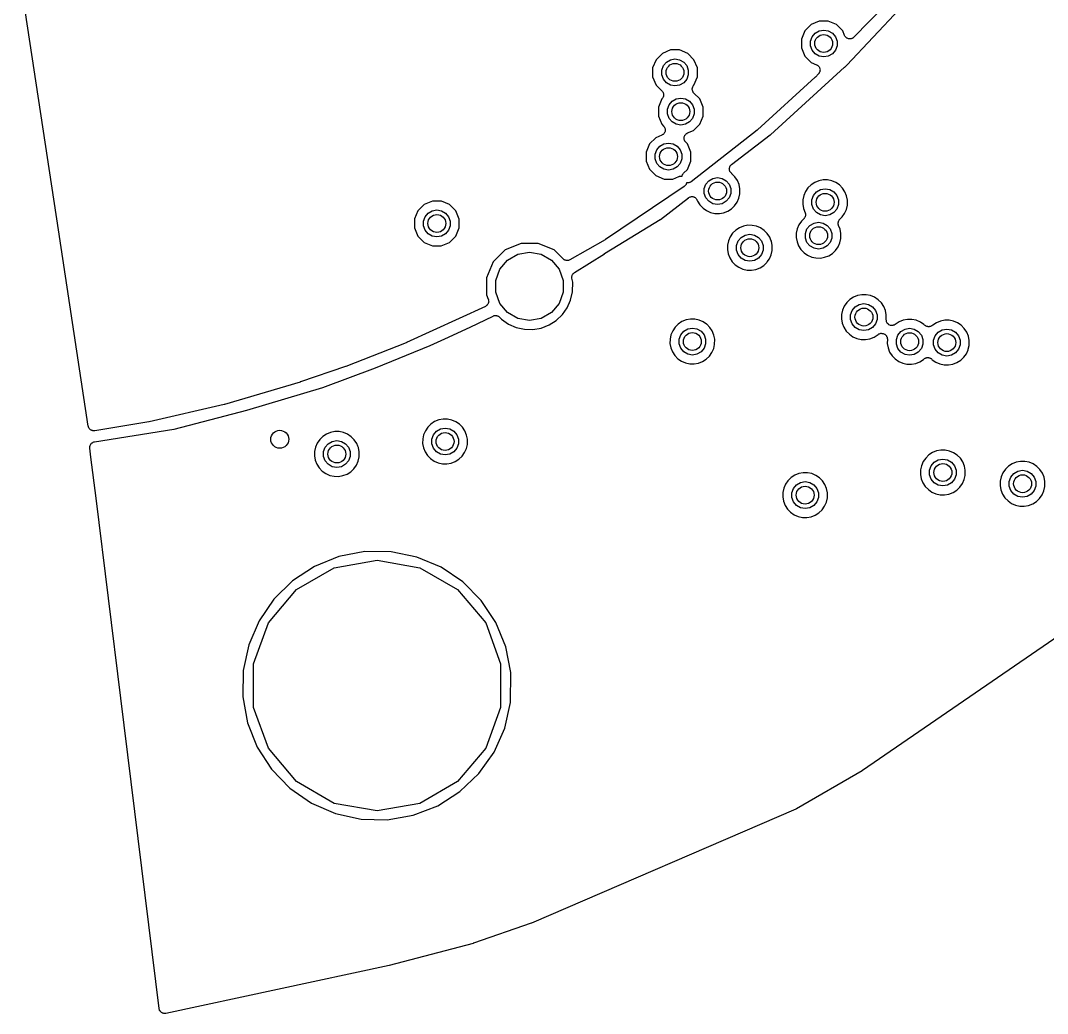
# Model space of a CAD drawing. Extents: x 83.8 to 170.2, y -169.8 to -83.8.
# Drawn here: x 130.01 to 152.97, y -169.82 to -147.62 of the extents above; entities that cross this region are included whole.
import ezdxf

# ---------------------------------------------------------------- set-up
doc = ezdxf.new("R2010")
doc.units = 0
doc.header["$MEASUREMENT"] = 0
doc.layers.add('BLACK', color=7, linetype='CONTINUOUS')

msp = doc.modelspace()

# ---------------------------------------------------------------- linework, layer by layer
at = {"layer": 'Black'}
for p, q in [((130.864, -152.297), (130.014, -146.685)), ((149.33, -147.28), (148.642, -147.99)), ((148.479, -148.611), (149.662, -147.359)), ((147.683, -147.705), (147.543, -147.846)), ((147.867, -147.629), (147.683, -147.705)), ((148.066, -147.63), (147.867, -147.629)), ((148.25, -147.706), (148.066, -147.63)), ((148.39, -147.847), (148.25, -147.706)), ((147.543, -147.846), (147.466, -148.03)), ((147.466, -148.03), (147.466, -148.229)), ((147.67, -148.077), (147.706, -147.979)), ((147.706, -147.979), (147.773, -147.899)), ((147.773, -147.899), (147.863, -147.846)), ((147.863, -147.846), (147.966, -147.828)), ((147.966, -147.828), (148.069, -147.846)), ((148.069, -147.846), (148.16, -147.899)), ((148.16, -147.899), (148.227, -147.979)), ((148.227, -147.979), (148.263, -148.077)), ((148.433, -147.95), (148.39, -147.847)), ((148.441, -147.963), (148.433, -147.95)), ((148.448, -147.976), (148.441, -147.963)), ((148.453, -147.981), (148.448, -147.976)), ((148.457, -147.988), (148.453, -147.981)), ((148.469, -147.997), (148.457, -147.988)), ((148.48, -148.007), (148.469, -147.997)), ((148.486, -148.01), (148.48, -148.007)), ((148.492, -148.014), (148.486, -148.01)), ((148.506, -148.019), (148.492, -148.014)), ((148.52, -148.025), (148.506, -148.019)), ((148.527, -148.026), (148.52, -148.025)), ((148.534, -148.028), (148.527, -148.026)), ((148.549, -148.027), (148.534, -148.028)), ((148.564, -148.028), (148.549, -148.027)), ((148.571, -148.026), (148.564, -148.028)), ((148.578, -148.026), (148.571, -148.026)), ((148.592, -148.02), (148.578, -148.026)), ((148.606, -148.016), (148.592, -148.02)), ((148.612, -148.012), (148.606, -148.016)), ((148.619, -148.009), (148.612, -148.012)), ((148.63, -147.999), (148.619, -148.009)), ((148.642, -147.99), (148.63, -147.999)), ((144.543, -148.275), (144.36, -148.351)), ((144.742, -148.275), (144.543, -148.275)), ((144.926, -148.352), (144.742, -148.275)), ((147.466, -148.229), (147.542, -148.412)), ((147.67, -148.182), (147.67, -148.077)), ((147.706, -148.28), (147.67, -148.182)), ((148.263, -148.182), (148.227, -148.28)), ((148.263, -148.077), (148.263, -148.182)), ((144.219, -148.492), (144.142, -148.675)), ((144.36, -148.351), (144.219, -148.492)), ((144.449, -148.545), (144.539, -148.492)), ((144.539, -148.492), (144.642, -148.474)), ((144.642, -148.474), (144.745, -148.492)), ((144.745, -148.492), (144.836, -148.545)), ((145.066, -148.492), (144.926, -148.352)), ((145.142, -148.676), (145.066, -148.492)), ((147.542, -148.412), (147.683, -148.553)), ((147.773, -148.36), (147.706, -148.28)), ((147.863, -148.412), (147.773, -148.36)), ((147.966, -148.431), (147.863, -148.412)), ((148.069, -148.412), (147.966, -148.431)), ((148.16, -148.36), (148.069, -148.412)), ((148.227, -148.28), (148.16, -148.36)), ((144.142, -148.675), (144.142, -148.874)), ((144.346, -148.723), (144.382, -148.625)), ((144.346, -148.828), (144.346, -148.723)), ((144.382, -148.625), (144.449, -148.545)), ((144.836, -148.545), (144.903, -148.625)), ((144.903, -148.625), (144.939, -148.723)), ((144.939, -148.723), (144.939, -148.828)), ((145.142, -148.875), (145.142, -148.676)), ((146.775, -150.17), (148.432, -148.66)), ((147.683, -148.553), (147.806, -148.604)), ((147.806, -148.604), (147.817, -148.611)), ((147.817, -148.611), (147.828, -148.616)), ((147.828, -148.616), (147.835, -148.623)), ((147.835, -148.623), (147.843, -148.628)), ((147.843, -148.628), (147.851, -148.638)), ((147.851, -148.638), (147.86, -148.647)), ((147.86, -148.647), (147.864, -148.655)), ((147.864, -148.655), (147.87, -148.663)), ((147.87, -148.663), (147.874, -148.675)), ((147.874, -148.675), (147.879, -148.687)), ((147.879, -148.687), (147.88, -148.696)), ((147.88, -148.696), (147.883, -148.705)), ((147.884, -148.731), (147.881, -148.74)), ((147.883, -148.705), (147.882, -148.718)), ((147.882, -148.718), (147.884, -148.731)), ((148.432, -148.66), (148.435, -148.657)), ((148.435, -148.657), (148.479, -148.611)), ((148.479, -148.611), (148.479, -148.611)), ((144.142, -148.874), (144.218, -149.058)), ((144.382, -148.926), (144.346, -148.828)), ((144.449, -149.006), (144.382, -148.926)), ((144.903, -148.926), (144.836, -149.006)), ((144.939, -148.828), (144.903, -148.926)), ((145.066, -149.059), (145.142, -148.875)), ((147.776, -148.885), (146.487, -150.062)), ((147.778, -148.882), (147.776, -148.885)), ((147.781, -148.879), (147.778, -148.882)), ((147.848, -148.81), (147.781, -148.879)), ((147.855, -148.799), (147.848, -148.81)), ((147.864, -148.79), (147.855, -148.799)), ((147.868, -148.781), (147.864, -148.79)), ((147.873, -148.773), (147.868, -148.781)), ((147.876, -148.761), (147.873, -148.773)), ((147.881, -148.749), (147.876, -148.761)), ((147.881, -148.74), (147.881, -148.749)), ((144.218, -149.058), (144.349, -149.189)), ((144.349, -149.189), (144.355, -149.198)), ((144.539, -149.058), (144.449, -149.006)), ((144.642, -149.076), (144.539, -149.058)), ((144.745, -149.058), (144.642, -149.076)), ((144.836, -149.006), (144.745, -149.058)), ((145.028, -149.138), (145.031, -149.128)), ((145.029, -149.149), (145.028, -149.138)), ((145.028, -149.161), (145.029, -149.149)), ((145.031, -149.171), (145.028, -149.161)), ((145.031, -149.128), (145.032, -149.117)), ((145.032, -149.182), (145.031, -149.171)), ((145.032, -149.117), (145.037, -149.107)), ((145.037, -149.192), (145.032, -149.182)), ((145.037, -149.107), (145.04, -149.096)), ((145.04, -149.203), (145.037, -149.192)), ((145.04, -149.096), (145.046, -149.087)), ((145.046, -149.087), (145.051, -149.077)), ((145.051, -149.077), (145.059, -149.069)), ((145.059, -149.069), (145.065, -149.06)), ((145.065, -149.06), (145.066, -149.059)), ((144.348, -149.369), (144.272, -149.553)), ((144.349, -149.369), (144.348, -149.369)), ((144.355, -149.36), (144.349, -149.369)), ((144.355, -149.198), (144.363, -149.206)), ((144.363, -149.352), (144.355, -149.36)), ((144.363, -149.206), (144.368, -149.216)), ((144.368, -149.342), (144.363, -149.352)), ((144.368, -149.216), (144.374, -149.225)), ((144.374, -149.333), (144.368, -149.342)), ((144.374, -149.225), (144.377, -149.236)), ((144.377, -149.322), (144.374, -149.333)), ((144.377, -149.236), (144.382, -149.246)), ((144.382, -149.312), (144.377, -149.322)), ((144.382, -149.246), (144.383, -149.257)), ((144.383, -149.301), (144.382, -149.312)), ((144.383, -149.257), (144.386, -149.268)), ((144.386, -149.29), (144.383, -149.301)), ((144.386, -149.268), (144.385, -149.279)), ((144.385, -149.279), (144.386, -149.29)), ((144.511, -149.502), (144.578, -149.422)), ((144.578, -149.422), (144.669, -149.37)), ((144.669, -149.37), (144.772, -149.352)), ((144.772, -149.352), (144.875, -149.37)), ((144.875, -149.37), (144.965, -149.422)), ((144.965, -149.422), (145.032, -149.502)), ((145.046, -149.212), (145.04, -149.203)), ((145.051, -149.222), (145.046, -149.212)), ((145.059, -149.23), (145.051, -149.222)), ((145.065, -149.239), (145.059, -149.23)), ((145.196, -149.37), (145.065, -149.239)), ((145.272, -149.554), (145.196, -149.37)), ((144.272, -149.553), (144.272, -149.752)), ((144.475, -149.601), (144.511, -149.502)), ((144.475, -149.705), (144.475, -149.601)), ((145.032, -149.502), (145.068, -149.601)), ((145.068, -149.601), (145.068, -149.705)), ((145.272, -149.753), (145.272, -149.554)), ((144.272, -149.752), (144.348, -149.936)), ((144.511, -149.804), (144.475, -149.705)), ((144.578, -149.884), (144.511, -149.804)), ((145.032, -149.804), (144.965, -149.884)), ((145.068, -149.705), (145.032, -149.804)), ((145.195, -149.937), (145.272, -149.753)), ((144.348, -149.936), (144.386, -149.975)), ((144.386, -149.975), (144.394, -149.986)), ((144.394, -149.986), (144.403, -149.996)), ((144.403, -149.996), (144.407, -150.004)), ((144.407, -150.004), (144.411, -150.011)), ((144.413, -150.11), (144.409, -150.123)), ((144.411, -150.011), (144.415, -150.024)), ((144.419, -150.097), (144.413, -150.11)), ((144.415, -150.024), (144.42, -150.037)), ((144.42, -150.089), (144.419, -150.097)), ((144.42, -150.037), (144.421, -150.045)), ((144.422, -150.081), (144.42, -150.089)), ((144.421, -150.045), (144.423, -150.053)), ((144.423, -150.053), (144.422, -150.067)), ((144.422, -150.067), (144.422, -150.081)), ((144.669, -149.936), (144.578, -149.884)), ((144.772, -149.954), (144.669, -149.936)), ((144.875, -149.936), (144.772, -149.954)), ((144.965, -149.884), (144.875, -149.936)), ((144.924, -150.131), (145.054, -150.077)), ((146.479, -150.069), (145.002, -151.22)), ((145.054, -150.077), (145.195, -149.937)), ((146.482, -150.065), (146.479, -150.069)), ((146.487, -150.062), (146.482, -150.065)), ((144.214, -150.236), (144.073, -150.376)), ((144.345, -150.182), (144.214, -150.236)), ((144.356, -150.174), (144.345, -150.182)), ((144.369, -150.168), (144.356, -150.174)), ((144.375, -150.163), (144.369, -150.168)), ((144.382, -150.158), (144.375, -150.163)), ((144.39, -150.147), (144.382, -150.158)), ((144.4, -150.137), (144.39, -150.147)), ((144.404, -150.13), (144.4, -150.137)), ((144.409, -150.123), (144.404, -150.13)), ((144.845, -150.26), (144.847, -150.246)), ((144.848, -150.268), (144.845, -150.26)), ((144.846, -150.232), (144.849, -150.224)), ((144.847, -150.246), (144.846, -150.232)), ((144.848, -150.276), (144.848, -150.268)), ((144.853, -150.289), (144.848, -150.276)), ((144.849, -150.216), (144.855, -150.203)), ((144.849, -150.224), (144.849, -150.216)), ((144.857, -150.302), (144.853, -150.289)), ((144.855, -150.203), (144.859, -150.19)), ((144.862, -150.309), (144.857, -150.302)), ((144.859, -150.19), (144.865, -150.183)), ((144.865, -150.317), (144.862, -150.309)), ((144.865, -150.183), (144.868, -150.176)), ((144.874, -150.327), (144.865, -150.317)), ((144.868, -150.176), (144.878, -150.166)), ((144.882, -150.338), (144.874, -150.327)), ((144.878, -150.166), (144.886, -150.155)), ((144.921, -150.377), (144.882, -150.338)), ((144.886, -150.155), (144.893, -150.15)), ((144.893, -150.15), (144.899, -150.145)), ((144.899, -150.145), (144.912, -150.139)), ((144.912, -150.139), (144.924, -150.131)), ((145.906, -150.834), (146.77, -150.174)), ((146.77, -150.174), (146.775, -150.17)), ((144.073, -150.376), (143.997, -150.56)), ((143.997, -150.56), (143.997, -150.759)), ((144.2, -150.608), (144.236, -150.509)), ((144.236, -150.509), (144.303, -150.429)), ((144.303, -150.429), (144.394, -150.377)), ((144.394, -150.377), (144.497, -150.359)), ((144.497, -150.359), (144.6, -150.377)), ((144.6, -150.377), (144.69, -150.429)), ((144.69, -150.429), (144.757, -150.509)), ((144.757, -150.509), (144.793, -150.608)), ((144.997, -150.561), (144.921, -150.377)), ((144.997, -150.76), (144.997, -150.561)), ((143.997, -150.759), (144.073, -150.943)), ((144.2, -150.712), (144.2, -150.608)), ((144.236, -150.811), (144.2, -150.712)), ((144.793, -150.712), (144.757, -150.811)), ((144.793, -150.608), (144.793, -150.712)), ((144.92, -150.944), (144.997, -150.76)), ((144.073, -150.943), (144.213, -151.084)), ((144.303, -150.891), (144.236, -150.811)), ((144.394, -150.943), (144.303, -150.891)), ((144.497, -150.961), (144.394, -150.943)), ((144.6, -150.943), (144.497, -150.961)), ((144.69, -150.891), (144.6, -150.943)), ((144.757, -150.811), (144.69, -150.891)), ((144.826, -151.042), (144.834, -151.03)), ((144.834, -151.03), (144.92, -150.944)), ((145.856, -150.926), (145.859, -150.917)), ((145.858, -150.939), (145.856, -150.926)), ((145.857, -150.951), (145.858, -150.939)), ((145.86, -150.96), (145.857, -150.951)), ((145.859, -150.907), (145.864, -150.895)), ((145.859, -150.917), (145.859, -150.907)), ((145.861, -150.97), (145.86, -150.96)), ((145.867, -150.981), (145.861, -150.97)), ((145.864, -150.895), (145.867, -150.883)), ((145.867, -150.883), (145.873, -150.875)), ((145.87, -150.993), (145.867, -150.981)), ((145.876, -151.001), (145.87, -150.993)), ((145.873, -150.875), (145.876, -150.866)), ((145.876, -150.866), (145.885, -150.857)), ((145.88, -151.01), (145.876, -151.001)), ((145.889, -151.018), (145.88, -151.01)), ((145.885, -150.857), (145.892, -150.847)), ((145.897, -151.028), (145.889, -151.018)), ((145.892, -150.847), (145.9, -150.841)), ((145.905, -151.033), (145.897, -151.028)), ((145.9, -150.841), (145.906, -150.834)), ((144.213, -151.084), (144.397, -151.16)), ((144.397, -151.16), (144.596, -151.16)), ((144.596, -151.16), (144.727, -151.106)), ((144.727, -151.106), (144.736, -151.104)), ((144.736, -151.104), (144.744, -151.1)), ((144.744, -151.1), (144.757, -151.099)), ((144.757, -151.099), (144.77, -151.097)), ((144.77, -151.097), (144.779, -151.098)), ((144.779, -151.098), (144.788, -151.097)), ((144.788, -151.097), (144.799, -151.1)), ((144.799, -151.093), (144.805, -151.08)), ((144.799, -151.1), (144.799, -151.093)), ((144.805, -151.08), (144.808, -151.066)), ((144.808, -151.066), (144.813, -151.06)), ((144.813, -151.06), (144.816, -151.052)), ((144.816, -151.052), (144.826, -151.042)), ((144.897, -151.259), (144.891, -151.27)), ((144.898, -151.249), (144.897, -151.259)), ((144.9, -151.243), (144.898, -151.249)), ((144.905, -151.244), (144.9, -151.243)), ((144.919, -151.247), (144.905, -151.244)), ((144.927, -151.246), (144.919, -151.247)), ((144.934, -151.246), (144.927, -151.246)), ((144.948, -151.243), (144.934, -151.246)), ((144.963, -151.241), (144.948, -151.243)), ((144.97, -151.237), (144.963, -151.241)), ((144.977, -151.235), (144.97, -151.237)), ((144.989, -151.227), (144.977, -151.235)), ((145.002, -151.22), (144.989, -151.227)), ((145.333, -151.278), (145.4, -151.198)), ((145.4, -151.198), (145.491, -151.146)), ((145.491, -151.146), (145.594, -151.128)), ((145.594, -151.128), (145.697, -151.146)), ((145.697, -151.146), (145.788, -151.198)), ((145.788, -151.198), (145.855, -151.278)), ((145.912, -151.04), (145.905, -151.033)), ((145.914, -151.042), (145.912, -151.04)), ((145.983, -151.111), (145.914, -151.042)), ((146.038, -151.193), (145.983, -151.111)), ((146.075, -151.283), (146.038, -151.193)), ((147.764, -151.236), (147.682, -151.29)), ((147.855, -151.199), (147.764, -151.236)), ((147.951, -151.181), (147.855, -151.199)), ((148.049, -151.181), (147.951, -151.181)), ((148.145, -151.201), (148.049, -151.181)), ((148.236, -151.239), (148.145, -151.201)), ((148.317, -151.294), (148.236, -151.239)), ((144.846, -151.329), (143.088, -152.512)), ((144.853, -151.322), (144.846, -151.329)), ((144.861, -151.317), (144.853, -151.322)), ((144.869, -151.307), (144.861, -151.317)), ((144.878, -151.298), (144.869, -151.307)), ((144.882, -151.29), (144.878, -151.298)), ((144.888, -151.282), (144.882, -151.29)), ((144.891, -151.27), (144.888, -151.282)), ((145.297, -151.376), (145.333, -151.278)), ((145.297, -151.481), (145.297, -151.376)), ((145.333, -151.579), (145.297, -151.481)), ((145.855, -151.278), (145.891, -151.376)), ((145.891, -151.481), (145.855, -151.579)), ((145.891, -151.376), (145.891, -151.481)), ((146.094, -151.379), (146.075, -151.283)), ((146.092, -151.493), (146.094, -151.379)), ((147.557, -151.439), (147.518, -151.529)), ((147.612, -151.358), (147.557, -151.439)), ((147.682, -151.29), (147.612, -151.358)), ((147.736, -151.531), (147.803, -151.45)), ((147.803, -151.45), (147.894, -151.398)), ((147.894, -151.398), (147.997, -151.38)), ((147.997, -151.38), (148.1, -151.398)), ((148.1, -151.398), (148.19, -151.45)), ((148.19, -151.45), (148.258, -151.531)), ((148.386, -151.364), (148.317, -151.294)), ((148.44, -151.445), (148.386, -151.364)), ((148.478, -151.536), (148.44, -151.445)), ((139.221, -151.653), (139.037, -151.729)), ((139.42, -151.654), (139.221, -151.653)), ((139.604, -151.73), (139.42, -151.654)), ((144.317, -152.065), (144.941, -151.579)), ((144.941, -151.579), (144.947, -151.576)), ((144.947, -151.576), (144.952, -151.571)), ((144.952, -151.571), (144.966, -151.565)), ((144.966, -151.565), (144.98, -151.558)), ((144.98, -151.558), (144.987, -151.557)), ((144.987, -151.557), (144.993, -151.555)), ((144.993, -151.555), (145.008, -151.554)), ((145.008, -151.554), (145.023, -151.552)), ((145.023, -151.552), (145.03, -151.554)), ((145.03, -151.554), (145.037, -151.554)), ((145.037, -151.554), (145.052, -151.558)), ((145.052, -151.558), (145.067, -151.561)), ((145.067, -151.561), (145.072, -151.565)), ((145.072, -151.565), (145.079, -151.567)), ((145.079, -151.567), (145.091, -151.577)), ((145.091, -151.577), (145.104, -151.585)), ((145.104, -151.585), (145.108, -151.59)), ((145.108, -151.59), (145.114, -151.595)), ((145.114, -151.595), (145.122, -151.608)), ((145.122, -151.608), (145.131, -151.62)), ((145.131, -151.62), (145.133, -151.626)), ((145.133, -151.626), (145.137, -151.632)), ((145.137, -151.632), (145.147, -151.658)), ((145.147, -151.658), (145.2, -151.741)), ((145.4, -151.659), (145.333, -151.579)), ((145.491, -151.712), (145.4, -151.659)), ((145.594, -151.73), (145.491, -151.712)), ((145.697, -151.712), (145.594, -151.73)), ((145.788, -151.659), (145.697, -151.712)), ((145.855, -151.579), (145.788, -151.659)), ((145.974, -151.757), (146.031, -151.677)), ((146.031, -151.677), (146.071, -151.587)), ((146.071, -151.587), (146.092, -151.493)), ((147.498, -151.625), (147.496, -151.723)), ((147.518, -151.529), (147.498, -151.625)), ((147.7, -151.629), (147.736, -151.531)), ((147.7, -151.733), (147.7, -151.629)), ((148.258, -151.531), (148.293, -151.629)), ((148.293, -151.629), (148.293, -151.733)), ((148.497, -151.631), (148.478, -151.536)), ((148.495, -151.745), (148.497, -151.631)), ((138.897, -151.87), (138.82, -152.054)), ((139.037, -151.729), (138.897, -151.87)), ((139.059, -152.003), (139.127, -151.923)), ((139.127, -151.923), (139.217, -151.871)), ((139.217, -151.871), (139.32, -151.852)), ((139.32, -151.852), (139.423, -151.871)), ((139.423, -151.871), (139.514, -151.923)), ((139.514, -151.923), (139.581, -152.003)), ((139.744, -151.871), (139.604, -151.73)), ((139.82, -152.055), (139.744, -151.871)), ((145.2, -151.741), (145.268, -151.811)), ((145.268, -151.811), (145.349, -151.867)), ((145.349, -151.867), (145.439, -151.907)), ((145.439, -151.907), (145.534, -151.928)), ((145.534, -151.928), (145.633, -151.93)), ((145.633, -151.93), (145.729, -151.913)), ((145.729, -151.913), (145.821, -151.877)), ((145.821, -151.877), (145.903, -151.825)), ((145.903, -151.825), (145.974, -151.757)), ((147.496, -151.723), (147.514, -151.82)), ((147.514, -151.82), (147.551, -151.913)), ((147.551, -151.913), (147.553, -151.921)), ((147.553, -151.921), (147.556, -151.929)), ((147.556, -151.929), (147.557, -151.943)), ((147.557, -151.943), (147.56, -151.957)), ((147.736, -151.832), (147.7, -151.733)), ((147.803, -151.912), (147.736, -151.832)), ((147.894, -151.964), (147.803, -151.912)), ((148.19, -151.912), (148.1, -151.964)), ((148.258, -151.832), (148.19, -151.912)), ((148.293, -151.733), (148.258, -151.832)), ((148.377, -152.009), (148.434, -151.929)), ((148.434, -151.929), (148.474, -151.84)), ((148.474, -151.84), (148.495, -151.745)), ((138.82, -152.054), (138.82, -152.253)), ((139.024, -152.101), (139.059, -152.003)), ((139.024, -152.206), (139.024, -152.101)), ((139.581, -152.003), (139.617, -152.101)), ((139.617, -152.101), (139.617, -152.206)), ((139.82, -152.253), (139.82, -152.055)), ((143.373, -152.641), (144.311, -152.069)), ((144.311, -152.069), (144.317, -152.065)), ((147.467, -152.104), (147.412, -152.185)), ((147.522, -152.051), (147.467, -152.104)), ((147.526, -152.044), (147.522, -152.051)), ((147.532, -152.039), (147.526, -152.044)), ((147.539, -152.027), (147.532, -152.039)), ((147.547, -152.015), (147.539, -152.027)), ((147.55, -152.007), (147.547, -152.015)), ((147.553, -152), (147.55, -152.007)), ((147.556, -151.986), (147.553, -152)), ((147.559, -151.973), (147.556, -151.986)), ((147.56, -151.957), (147.559, -151.965)), ((147.559, -151.965), (147.559, -151.973)), ((147.659, -152.197), (147.749, -152.144)), ((147.749, -152.144), (147.852, -152.126)), ((147.852, -152.126), (147.955, -152.144)), ((147.997, -151.982), (147.894, -151.964)), ((147.955, -152.144), (148.046, -152.197)), ((148.1, -151.964), (147.997, -151.982)), ((148.289, -152.134), (148.293, -152.122)), ((148.29, -152.144), (148.289, -152.134)), ((148.289, -152.154), (148.29, -152.144)), ((148.291, -152.166), (148.289, -152.154)), ((148.292, -152.178), (148.291, -152.166)), ((148.296, -152.187), (148.292, -152.178)), ((148.293, -152.122), (148.294, -152.11)), ((148.294, -152.11), (148.299, -152.101)), ((148.299, -152.101), (148.302, -152.092)), ((148.302, -152.092), (148.309, -152.082)), ((148.309, -152.082), (148.315, -152.071)), ((148.315, -152.071), (148.322, -152.064)), ((148.322, -152.064), (148.328, -152.056)), ((148.328, -152.056), (148.377, -152.009)), ((131.528, -156.684), (130.864, -152.297)), ((138.82, -152.253), (138.896, -152.436)), ((139.059, -152.304), (139.024, -152.206)), ((139.127, -152.384), (139.059, -152.304)), ((139.217, -152.437), (139.127, -152.384)), ((139.514, -152.384), (139.423, -152.437)), ((139.581, -152.304), (139.514, -152.384)), ((139.617, -152.206), (139.581, -152.304)), ((139.744, -152.437), (139.82, -152.253)), ((145.93, -152.374), (145.875, -152.455)), ((146.001, -152.305), (145.93, -152.374)), ((146.083, -152.251), (146.001, -152.305)), ((146.173, -152.215), (146.083, -152.251)), ((146.27, -152.196), (146.173, -152.215)), ((146.212, -152.414), (146.315, -152.395)), ((146.368, -152.197), (146.27, -152.196)), ((146.315, -152.395), (146.418, -152.414)), ((146.464, -152.217), (146.368, -152.197)), ((146.554, -152.255), (146.464, -152.217)), ((146.636, -152.309), (146.554, -152.255)), ((146.705, -152.379), (146.636, -152.309)), ((146.759, -152.461), (146.705, -152.379)), ((147.353, -152.371), (147.352, -152.469)), ((147.373, -152.275), (147.353, -152.371)), ((147.412, -152.185), (147.373, -152.275)), ((147.556, -152.375), (147.591, -152.277)), ((147.556, -152.48), (147.556, -152.375)), ((147.591, -152.277), (147.659, -152.197)), ((148.046, -152.197), (148.113, -152.277)), ((148.113, -152.277), (148.149, -152.375)), ((148.149, -152.375), (148.149, -152.48)), ((148.298, -152.197), (148.296, -152.187)), ((148.333, -152.282), (148.298, -152.197)), ((148.352, -152.377), (148.333, -152.282)), ((148.35, -152.491), (148.352, -152.377)), ((138.896, -152.436), (139.037, -152.577)), ((139.037, -152.577), (139.22, -152.653)), ((139.32, -152.455), (139.217, -152.437)), ((139.423, -152.437), (139.32, -152.455)), ((139.419, -152.654), (139.603, -152.578)), ((139.603, -152.578), (139.744, -152.437)), ((141.202, -152.599), (140.849, -152.745)), ((141.585, -152.599), (141.202, -152.599)), ((141.938, -152.746), (141.585, -152.599)), ((143.08, -152.517), (142.292, -152.967)), ((143.084, -152.514), (143.08, -152.517)), ((143.088, -152.512), (143.084, -152.514)), ((145.836, -152.545), (145.816, -152.641)), ((145.875, -152.455), (145.836, -152.545)), ((146.019, -152.644), (146.055, -152.546)), ((146.055, -152.546), (146.122, -152.466)), ((146.122, -152.466), (146.212, -152.414)), ((146.418, -152.414), (146.509, -152.466)), ((146.509, -152.466), (146.576, -152.546)), ((146.576, -152.546), (146.612, -152.644)), ((146.787, -152.528), (146.759, -152.461)), ((146.796, -152.551), (146.787, -152.528)), ((146.787, -152.528), (146.787, -152.528)), ((146.815, -152.647), (146.796, -152.551)), ((147.352, -152.469), (147.369, -152.566)), ((147.369, -152.566), (147.405, -152.657)), ((147.591, -152.578), (147.556, -152.48)), ((147.659, -152.658), (147.591, -152.578)), ((148.113, -152.578), (148.046, -152.658)), ((148.149, -152.48), (148.113, -152.578)), ((148.289, -152.675), (148.329, -152.586)), ((148.329, -152.586), (148.35, -152.491)), ((139.22, -152.653), (139.419, -152.654)), ((140.849, -152.745), (140.578, -153.015)), ((140.901, -152.975), (141.131, -152.842)), ((141.131, -152.842), (141.393, -152.796)), ((141.393, -152.796), (141.654, -152.842)), ((141.654, -152.842), (141.884, -152.975)), ((142.139, -152.947), (141.938, -152.746)), ((142.395, -153.249), (143.063, -152.83)), ((143.063, -152.83), (143.064, -152.829)), ((143.064, -152.829), (143.065, -152.829)), ((143.065, -152.829), (143.373, -152.641)), ((145.816, -152.641), (145.815, -152.739)), ((145.815, -152.739), (145.832, -152.835)), ((145.832, -152.835), (145.868, -152.926)), ((146.019, -152.749), (146.019, -152.644)), ((146.055, -152.847), (146.019, -152.749)), ((146.122, -152.927), (146.055, -152.847)), ((146.576, -152.847), (146.509, -152.927)), ((146.612, -152.749), (146.576, -152.847)), ((146.612, -152.644), (146.612, -152.749)), ((146.752, -152.945), (146.792, -152.855)), ((146.792, -152.855), (146.814, -152.76)), ((146.814, -152.76), (146.815, -152.647)), ((147.405, -152.657), (147.458, -152.739)), ((147.458, -152.739), (147.527, -152.81)), ((147.527, -152.81), (147.607, -152.866)), ((147.607, -152.866), (147.697, -152.905)), ((147.749, -152.71), (147.659, -152.658)), ((147.852, -152.728), (147.749, -152.71)), ((147.955, -152.71), (147.852, -152.728)), ((148.046, -152.658), (147.955, -152.71)), ((148.079, -152.876), (148.162, -152.823)), ((148.162, -152.823), (148.233, -152.756)), ((148.233, -152.756), (148.289, -152.675)), ((140.578, -153.015), (140.431, -153.368)), ((140.73, -153.178), (140.901, -152.975)), ((141.884, -152.975), (142.055, -153.178)), ((142.153, -152.956), (142.139, -152.947)), ((142.165, -152.967), (142.153, -152.956)), ((142.171, -152.969), (142.165, -152.967)), ((142.175, -152.972), (142.171, -152.969)), ((142.191, -152.976), (142.175, -152.972)), ((142.207, -152.982), (142.191, -152.976)), ((142.212, -152.982), (142.207, -152.982)), ((142.218, -152.984), (142.212, -152.982)), ((142.234, -152.982), (142.218, -152.984)), ((142.251, -152.982), (142.234, -152.982)), ((142.256, -152.98), (142.251, -152.982)), ((142.262, -152.98), (142.256, -152.98)), ((142.277, -152.973), (142.262, -152.98)), ((142.292, -152.967), (142.277, -152.973)), ((145.868, -152.926), (145.922, -153.009)), ((145.922, -153.009), (145.99, -153.079)), ((145.99, -153.079), (146.07, -153.135)), ((146.212, -152.98), (146.122, -152.927)), ((146.315, -152.998), (146.212, -152.98)), ((146.418, -152.98), (146.315, -152.998)), ((146.509, -152.927), (146.418, -152.98)), ((146.542, -153.145), (146.625, -153.092)), ((146.625, -153.092), (146.696, -153.025)), ((146.696, -153.025), (146.705, -153.012)), ((146.705, -153.012), (146.752, -152.945)), ((146.705, -153.012), (146.705, -153.012)), ((147.697, -152.905), (147.793, -152.926)), ((147.793, -152.926), (147.891, -152.928)), ((147.891, -152.928), (147.987, -152.911)), ((147.987, -152.911), (148.079, -152.876)), ((140.64, -153.428), (140.73, -153.178)), ((142.055, -153.178), (142.146, -153.428)), ((142.34, -153.328), (142.342, -153.318)), ((142.342, -153.318), (142.347, -153.307)), ((142.347, -153.307), (142.351, -153.296)), ((142.351, -153.296), (142.358, -153.288)), ((142.358, -153.288), (142.362, -153.279)), ((142.362, -153.279), (142.371, -153.271)), ((142.371, -153.271), (142.379, -153.261)), ((142.379, -153.261), (142.388, -153.256)), ((142.388, -153.256), (142.395, -153.249)), ((146.07, -153.135), (146.16, -153.174)), ((146.16, -153.174), (146.256, -153.195)), ((146.256, -153.195), (146.354, -153.198)), ((146.354, -153.198), (146.45, -153.18)), ((146.45, -153.18), (146.542, -153.145)), ((140.431, -153.368), (140.431, -153.751)), ((140.64, -153.694), (140.64, -153.428)), ((142.146, -153.428), (142.146, -153.694)), ((142.336, -153.361), (142.337, -153.349)), ((142.338, -153.371), (142.336, -153.361)), ((142.337, -153.337), (142.34, -153.328)), ((142.337, -153.349), (142.337, -153.337)), ((142.338, -153.381), (142.338, -153.371)), ((142.355, -153.465), (142.338, -153.381)), ((142.352, -153.683), (142.355, -153.465)), ((140.431, -153.751), (140.469, -153.844)), ((140.73, -153.943), (140.64, -153.694)), ((142.146, -153.694), (142.055, -153.943)), ((142.31, -153.866), (142.352, -153.683)), ((148.723, -153.766), (148.632, -153.802)), ((148.819, -153.747), (148.723, -153.766)), ((148.917, -153.748), (148.819, -153.747)), ((149.013, -153.768), (148.917, -153.748)), ((149.104, -153.806), (149.013, -153.768)), ((140.405, -154.008), (138.643, -154.819)), ((140.412, -154.003), (140.405, -154.008)), ((140.42, -154), (140.412, -154.003)), ((140.43, -153.99), (140.42, -154)), ((140.441, -153.983), (140.43, -153.99)), ((140.446, -153.976), (140.441, -153.983)), ((140.452, -153.97), (140.446, -153.976)), ((140.459, -153.958), (140.452, -153.97)), ((140.466, -153.947), (140.459, -153.958)), ((140.469, -153.938), (140.466, -153.947)), ((140.469, -153.844), (140.471, -153.852)), ((140.473, -153.931), (140.469, -153.938)), ((140.471, -153.852), (140.474, -153.86)), ((140.474, -153.917), (140.473, -153.931)), ((140.474, -153.86), (140.476, -153.874)), ((140.478, -153.904), (140.474, -153.917)), ((140.476, -153.874), (140.478, -153.887)), ((140.478, -153.887), (140.477, -153.895)), ((140.477, -153.895), (140.478, -153.904)), ((140.901, -154.147), (140.73, -153.943)), ((142.055, -153.943), (141.884, -154.147)), ((142.233, -154.038), (142.31, -153.866)), ((148.424, -154.006), (148.386, -154.096)), ((148.48, -153.925), (148.424, -154.006)), ((148.55, -153.856), (148.48, -153.925)), ((148.632, -153.802), (148.55, -153.856)), ((148.671, -154.017), (148.762, -153.965)), ((148.762, -153.965), (148.865, -153.947)), ((148.865, -153.947), (148.968, -153.965)), ((148.968, -153.965), (149.058, -154.017)), ((149.185, -153.861), (149.104, -153.806)), ((149.254, -153.93), (149.185, -153.861)), ((149.308, -154.012), (149.254, -153.93)), ((149.346, -154.102), (149.308, -154.012)), ((140.062, -154.47), (140.576, -154.225)), ((140.576, -154.225), (140.589, -154.222)), ((140.589, -154.222), (140.6, -154.216)), ((140.6, -154.216), (140.61, -154.216)), ((140.61, -154.216), (140.619, -154.213)), ((140.619, -154.213), (140.632, -154.214)), ((140.632, -154.214), (140.644, -154.213)), ((140.644, -154.213), (140.653, -154.216)), ((140.653, -154.216), (140.663, -154.217)), ((140.663, -154.217), (140.674, -154.222)), ((140.674, -154.222), (140.687, -154.225)), ((140.687, -154.225), (140.694, -154.231)), ((140.694, -154.231), (140.703, -154.235)), ((140.703, -154.235), (140.712, -154.244)), ((140.712, -154.244), (140.722, -154.251)), ((141.131, -154.279), (140.901, -154.147)), ((141.884, -154.147), (141.654, -154.279)), ((141.988, -154.322), (142.125, -154.192)), ((142.125, -154.192), (142.233, -154.038)), ((148.365, -154.192), (148.364, -154.29)), ((148.386, -154.096), (148.365, -154.192)), ((148.568, -154.195), (148.604, -154.097)), ((148.568, -154.3), (148.568, -154.195)), ((148.604, -154.097), (148.671, -154.017)), ((149.058, -154.017), (149.125, -154.097)), ((149.125, -154.097), (149.161, -154.195)), ((149.161, -154.195), (149.161, -154.3)), ((149.365, -154.198), (149.346, -154.102)), ((149.363, -154.309), (149.365, -154.198)), ((139.498, -154.733), (140.062, -154.47)), ((140.062, -154.47), (140.062, -154.47)), ((140.722, -154.251), (140.766, -154.297)), ((140.766, -154.297), (140.921, -154.405)), ((140.921, -154.405), (141.094, -154.48)), ((141.393, -154.326), (141.131, -154.279)), ((141.654, -154.279), (141.393, -154.326)), ((141.653, -154.492), (141.829, -154.424)), ((141.829, -154.424), (141.988, -154.322)), ((144.645, -154.472), (144.59, -154.553)), ((144.715, -154.404), (144.645, -154.472)), ((144.797, -154.35), (144.715, -154.404)), ((144.888, -154.313), (144.797, -154.35)), ((144.985, -154.295), (144.888, -154.313)), ((145.083, -154.295), (144.985, -154.295)), ((145.179, -154.315), (145.083, -154.295)), ((145.269, -154.353), (145.179, -154.315)), ((145.347, -154.406), (145.269, -154.353)), ((145.35, -154.408), (145.347, -154.406)), ((145.347, -154.406), (145.347, -154.406)), ((145.419, -154.478), (145.35, -154.408)), ((148.364, -154.29), (148.382, -154.386)), ((148.382, -154.386), (148.418, -154.477)), ((148.604, -154.398), (148.568, -154.3)), ((148.671, -154.478), (148.604, -154.398)), ((149.125, -154.398), (149.058, -154.478)), ((149.161, -154.3), (149.125, -154.398)), ((149.366, -154.325), (149.363, -154.309)), ((149.367, -154.342), (149.366, -154.325)), ((149.369, -154.347), (149.367, -154.342)), ((149.37, -154.352), (149.369, -154.347)), ((149.378, -154.367), (149.37, -154.352)), ((149.385, -154.382), (149.378, -154.367)), ((149.389, -154.386), (149.385, -154.382)), ((149.392, -154.391), (149.389, -154.386)), ((149.404, -154.402), (149.392, -154.391)), ((149.416, -154.414), (149.404, -154.402)), ((149.421, -154.416), (149.416, -154.414)), ((149.425, -154.42), (149.421, -154.416)), ((149.441, -154.426), (149.425, -154.42)), ((149.456, -154.433), (149.441, -154.426)), ((149.461, -154.433), (149.456, -154.433)), ((149.466, -154.435), (149.461, -154.433)), ((149.483, -154.435), (149.466, -154.435)), ((149.5, -154.437), (149.483, -154.435)), ((149.505, -154.436), (149.5, -154.437)), ((149.51, -154.436), (149.505, -154.436)), ((149.521, -154.432), (149.51, -154.436)), ((149.526, -154.43), (149.521, -154.432)), ((149.521, -154.432), (149.521, -154.432)), ((149.521, -154.432), (149.521, -154.432)), ((149.542, -154.426), (149.526, -154.43)), ((149.547, -154.423), (149.542, -154.426)), ((149.552, -154.421), (149.547, -154.423)), ((149.558, -154.416), (149.552, -154.421)), ((149.562, -154.415), (149.558, -154.416)), ((149.654, -154.354), (149.562, -154.415)), ((149.745, -154.318), (149.654, -154.354)), ((149.841, -154.299), (149.745, -154.318)), ((149.939, -154.3), (149.841, -154.299)), ((150.035, -154.32), (149.939, -154.3)), ((150.126, -154.358), (150.035, -154.32)), ((150.207, -154.412), (150.126, -154.358)), ((150.222, -154.428), (150.207, -154.412)), ((150.231, -154.434), (150.222, -154.428)), ((150.238, -154.441), (150.231, -154.434)), ((150.249, -154.446), (150.238, -154.441)), ((150.258, -154.453), (150.249, -154.446)), ((150.269, -154.456), (150.258, -154.453)), ((150.278, -154.461), (150.269, -154.456)), ((150.29, -154.462), (150.278, -154.461)), ((150.301, -154.465), (150.29, -154.462)), ((150.311, -154.464), (150.301, -154.465)), ((150.322, -154.465), (150.311, -154.464)), ((150.333, -154.462), (150.322, -154.465)), ((150.345, -154.461), (150.333, -154.462)), ((150.354, -154.456), (150.345, -154.461)), ((150.365, -154.454), (150.354, -154.456)), ((150.374, -154.447), (150.365, -154.454)), ((150.385, -154.442), (150.374, -154.447)), ((150.392, -154.435), (150.385, -154.442)), ((150.401, -154.429), (150.392, -154.435)), ((150.403, -154.427), (150.401, -154.429)), ((150.486, -154.373), (150.403, -154.427)), ((150.576, -154.336), (150.486, -154.373)), ((150.673, -154.318), (150.576, -154.336)), ((150.771, -154.319), (150.673, -154.318)), ((150.867, -154.338), (150.771, -154.319)), ((150.957, -154.376), (150.867, -154.338)), ((151.039, -154.431), (150.957, -154.376)), ((151.108, -154.501), (151.039, -154.431)), ((141.094, -154.48), (141.278, -154.521)), ((141.278, -154.521), (141.467, -154.524)), ((141.467, -154.524), (141.653, -154.492)), ((144.551, -154.643), (144.531, -154.739)), ((144.59, -154.553), (144.551, -154.643)), ((144.734, -154.743), (144.769, -154.645)), ((144.769, -154.645), (144.837, -154.564)), ((144.837, -154.564), (144.927, -154.512)), ((144.927, -154.512), (145.03, -154.494)), ((145.03, -154.494), (145.133, -154.512)), ((145.133, -154.512), (145.224, -154.564)), ((145.224, -154.564), (145.291, -154.645)), ((145.291, -154.645), (145.327, -154.743)), ((145.474, -154.559), (145.419, -154.478)), ((145.511, -154.65), (145.474, -154.559)), ((145.53, -154.745), (145.511, -154.65)), ((148.418, -154.477), (148.471, -154.56)), ((148.471, -154.56), (148.539, -154.63)), ((148.539, -154.63), (148.62, -154.686)), ((148.62, -154.686), (148.709, -154.726)), ((148.762, -154.531), (148.671, -154.478)), ((148.865, -154.549), (148.762, -154.531)), ((148.968, -154.531), (148.865, -154.549)), ((149.058, -154.478), (148.968, -154.531)), ((149, -154.732), (149.091, -154.696)), ((149.091, -154.696), (149.184, -154.637)), ((149.184, -154.637), (149.186, -154.636)), ((149.186, -154.636), (149.199, -154.626)), ((149.199, -154.626), (149.205, -154.624)), ((149.205, -154.624), (149.21, -154.62)), ((149.21, -154.62), (149.225, -154.616)), ((149.225, -154.616), (149.24, -154.611)), ((149.24, -154.611), (149.247, -154.611)), ((149.247, -154.611), (149.253, -154.61)), ((149.253, -154.61), (149.268, -154.612)), ((149.268, -154.612), (149.284, -154.612)), ((149.284, -154.612), (149.29, -154.614)), ((149.29, -154.614), (149.296, -154.615)), ((149.296, -154.615), (149.311, -154.622)), ((149.311, -154.622), (149.326, -154.627)), ((149.326, -154.627), (149.33, -154.632)), ((149.33, -154.632), (149.336, -154.634)), ((149.336, -154.634), (149.347, -154.646)), ((149.347, -154.646), (149.359, -154.656)), ((149.359, -154.656), (149.362, -154.662)), ((149.362, -154.662), (149.366, -154.666)), ((149.366, -154.666), (149.373, -154.681)), ((149.373, -154.681), (149.381, -154.695)), ((149.381, -154.695), (149.382, -154.701)), ((149.382, -154.701), (149.384, -154.707)), ((149.59, -154.747), (149.626, -154.649)), ((149.626, -154.649), (149.693, -154.569)), ((149.693, -154.569), (149.784, -154.517)), ((149.784, -154.517), (149.887, -154.498)), ((149.887, -154.498), (149.99, -154.517)), ((149.99, -154.517), (150.08, -154.569)), ((150.08, -154.569), (150.148, -154.649)), ((150.148, -154.649), (150.183, -154.747)), ((150.422, -154.766), (150.457, -154.668)), ((150.457, -154.668), (150.525, -154.588)), ((150.525, -154.588), (150.615, -154.535)), ((150.615, -154.535), (150.718, -154.517)), ((150.718, -154.517), (150.821, -154.535)), ((150.821, -154.535), (150.912, -154.588)), ((150.912, -154.588), (150.979, -154.668)), ((150.979, -154.668), (151.015, -154.766)), ((151.162, -154.582), (151.108, -154.501)), ((151.199, -154.673), (151.162, -154.582)), ((151.218, -154.768), (151.199, -154.673)), ((138.636, -154.822), (137.286, -155.353)), ((137.95, -155.384), (139.166, -154.887)), ((138.639, -154.82), (138.636, -154.822)), ((138.643, -154.819), (138.639, -154.82)), ((139.166, -154.887), (139.169, -154.886)), ((139.169, -154.886), (139.498, -154.733)), ((144.531, -154.739), (144.529, -154.837)), ((144.529, -154.837), (144.547, -154.934)), ((144.734, -154.847), (144.734, -154.743)), ((144.769, -154.946), (144.734, -154.847)), ((145.327, -154.847), (145.291, -154.946)), ((145.327, -154.743), (145.327, -154.847)), ((145.507, -154.954), (145.528, -154.859)), ((145.528, -154.859), (145.53, -154.745)), ((148.709, -154.726), (148.805, -154.747)), ((148.805, -154.747), (148.903, -154.749)), ((148.903, -154.749), (149, -154.732)), ((149.384, -154.707), (149.385, -154.723)), ((149.385, -154.723), (149.388, -154.738)), ((149.388, -154.738), (149.386, -154.842)), ((149.386, -154.842), (149.404, -154.938)), ((149.59, -154.852), (149.59, -154.747)), ((149.626, -154.95), (149.59, -154.852)), ((150.183, -154.852), (150.148, -154.95)), ((150.183, -154.747), (150.183, -154.852)), ((150.422, -154.871), (150.422, -154.766)), ((150.457, -154.969), (150.422, -154.871)), ((151.015, -154.871), (150.979, -154.969)), ((151.015, -154.766), (151.015, -154.871)), ((151.198, -154.962), (151.217, -154.882)), ((151.217, -154.882), (151.218, -154.768)), ((144.547, -154.934), (144.583, -155.025)), ((144.583, -155.025), (144.636, -155.107)), ((144.636, -155.107), (144.704, -155.178)), ((144.837, -155.026), (144.769, -154.946)), ((144.927, -155.078), (144.837, -155.026)), ((145.03, -155.096), (144.927, -155.078)), ((145.133, -155.078), (145.03, -155.096)), ((145.224, -155.026), (145.133, -155.078)), ((145.291, -154.946), (145.224, -155.026)), ((145.339, -155.191), (145.41, -155.123)), ((145.41, -155.123), (145.467, -155.043)), ((145.467, -155.043), (145.507, -154.954)), ((149.404, -154.938), (149.44, -155.029)), ((149.44, -155.029), (149.493, -155.112)), ((149.493, -155.112), (149.561, -155.182)), ((149.693, -155.03), (149.626, -154.95)), ((149.784, -155.082), (149.693, -155.03)), ((149.887, -155.101), (149.784, -155.082)), ((149.99, -155.082), (149.887, -155.101)), ((150.08, -155.03), (149.99, -155.082)), ((150.148, -154.95), (150.08, -155.03)), ((150.241, -155.163), (150.252, -155.161)), ((150.252, -155.161), (150.261, -155.156)), ((150.261, -155.156), (150.273, -155.155)), ((150.273, -155.155), (150.284, -155.153)), ((150.284, -155.153), (150.295, -155.154)), ((150.295, -155.154), (150.305, -155.153)), ((150.305, -155.153), (150.316, -155.156)), ((150.316, -155.156), (150.328, -155.158)), ((150.328, -155.158), (150.337, -155.162)), ((150.337, -155.162), (150.348, -155.165)), ((150.525, -155.049), (150.457, -154.969)), ((150.615, -155.101), (150.525, -155.049)), ((150.718, -155.119), (150.615, -155.101)), ((150.821, -155.101), (150.718, -155.119)), ((150.912, -155.049), (150.821, -155.101)), ((150.979, -154.969), (150.912, -155.049)), ((151.028, -155.214), (151.099, -155.147)), ((151.099, -155.147), (151.155, -155.066)), ((151.155, -155.066), (151.195, -154.977)), ((151.195, -154.977), (151.198, -154.962)), ((137.28, -155.355), (136.269, -155.699)), ((136.772, -155.821), (137.948, -155.385)), ((137.283, -155.353), (137.28, -155.355)), ((137.286, -155.353), (137.283, -155.353)), ((137.948, -155.385), (137.95, -155.384)), ((144.704, -155.178), (144.785, -155.234)), ((144.785, -155.234), (144.875, -155.273)), ((144.875, -155.273), (144.971, -155.294)), ((144.971, -155.294), (145.069, -155.296)), ((145.069, -155.296), (145.165, -155.279)), ((145.165, -155.279), (145.257, -155.244)), ((145.257, -155.244), (145.339, -155.191)), ((149.561, -155.182), (149.642, -155.238)), ((149.642, -155.238), (149.732, -155.277)), ((149.732, -155.277), (149.827, -155.298)), ((149.827, -155.298), (149.925, -155.3)), ((149.925, -155.3), (150.022, -155.283)), ((150.022, -155.283), (150.113, -155.248)), ((150.113, -155.248), (150.196, -155.195)), ((150.196, -155.195), (150.204, -155.188)), ((150.204, -155.188), (150.213, -155.182)), ((150.213, -155.182), (150.221, -155.174)), ((150.221, -155.174), (150.232, -155.169)), ((150.232, -155.169), (150.241, -155.163)), ((150.348, -155.165), (150.357, -155.172)), ((150.357, -155.172), (150.367, -155.177)), ((150.367, -155.177), (150.375, -155.185)), ((150.375, -155.185), (150.383, -155.191)), ((150.383, -155.191), (150.393, -155.201)), ((150.393, -155.201), (150.473, -155.257)), ((150.473, -155.257), (150.563, -155.296)), ((150.563, -155.296), (150.659, -155.317)), ((150.659, -155.317), (150.757, -155.319)), ((150.757, -155.319), (150.853, -155.302)), ((150.853, -155.302), (150.945, -155.267)), ((150.945, -155.267), (151.028, -155.214)), ((136.265, -155.7), (134.574, -156.201)), ((135.074, -156.329), (136.768, -155.822)), ((136.267, -155.699), (136.265, -155.7)), ((136.269, -155.699), (136.267, -155.699)), ((136.768, -155.822), (136.772, -155.821)), ((134.566, -156.203), (132.887, -156.588)), ((134.57, -156.202), (134.566, -156.203)), ((134.574, -156.201), (134.57, -156.202)), ((133.446, -156.755), (135.072, -156.33)), ((135.072, -156.33), (135.074, -156.329)), ((139.458, -156.53), (139.361, -156.548)), ((139.556, -156.531), (139.458, -156.53)), ((139.652, -156.55), (139.556, -156.531)), ((131.532, -156.696), (131.528, -156.684)), ((131.534, -156.708), (131.532, -156.696)), ((131.539, -156.717), (131.534, -156.708)), ((131.543, -156.726), (131.539, -156.717)), ((131.55, -156.736), (131.543, -156.726)), ((131.556, -156.746), (131.55, -156.736)), ((131.564, -156.753), (131.556, -156.746)), ((131.57, -156.761), (131.564, -156.753)), ((131.58, -156.767), (131.57, -156.761)), ((131.59, -156.775), (131.58, -156.767)), ((131.669, -157.037), (133.439, -156.756)), ((132.88, -156.589), (131.675, -156.791)), ((132.884, -156.588), (132.88, -156.589)), ((132.887, -156.588), (132.884, -156.588)), ((133.439, -156.756), (133.446, -156.755)), ((139.118, -156.707), (139.063, -156.788)), ((139.188, -156.639), (139.118, -156.707)), ((139.27, -156.585), (139.188, -156.639)), ((139.361, -156.548), (139.27, -156.585)), ((139.309, -156.8), (139.4, -156.747)), ((139.4, -156.747), (139.503, -156.729)), ((139.503, -156.729), (139.606, -156.747)), ((139.606, -156.747), (139.697, -156.8)), ((139.742, -156.588), (139.652, -156.55)), ((139.823, -156.643), (139.742, -156.588)), ((139.892, -156.713), (139.823, -156.643)), ((139.947, -156.794), (139.892, -156.713)), ((131.599, -156.778), (131.59, -156.775)), ((131.608, -156.784), (131.599, -156.778)), ((131.62, -156.786), (131.608, -156.784)), ((131.631, -156.79), (131.62, -156.786)), ((131.641, -156.79), (131.631, -156.79)), ((131.651, -156.792), (131.641, -156.79)), ((131.663, -156.79), (131.651, -156.792)), ((131.675, -156.791), (131.663, -156.79)), ((136.7, -156.987), (136.645, -157.068)), ((136.77, -156.918), (136.7, -156.987)), ((136.852, -156.864), (136.77, -156.918)), ((136.943, -156.828), (136.852, -156.864)), ((137.039, -156.809), (136.943, -156.828)), ((137.137, -156.81), (137.039, -156.809)), ((137.234, -156.83), (137.137, -156.81)), ((137.324, -156.868), (137.234, -156.83)), ((137.405, -156.923), (137.324, -156.868)), ((137.474, -156.992), (137.405, -156.923)), ((137.529, -157.074), (137.474, -156.992)), ((139.004, -156.974), (139.002, -157.072)), ((139.024, -156.878), (139.004, -156.974)), ((139.063, -156.788), (139.024, -156.878)), ((139.206, -156.978), (139.242, -156.88)), ((139.206, -157.083), (139.206, -156.978)), ((139.242, -156.88), (139.309, -156.8)), ((139.697, -156.8), (139.764, -156.88)), ((139.764, -156.88), (139.8, -156.978)), ((139.8, -156.978), (139.8, -157.083)), ((139.984, -156.885), (139.947, -156.794)), ((140.003, -156.98), (139.984, -156.885)), ((140.001, -157.094), (140.003, -156.98)), ((131.562, -157.16), (131.564, -157.147)), ((131.563, -157.169), (131.562, -157.16)), ((131.563, -157.178), (131.563, -157.169)), ((131.588, -157.378), (131.563, -157.178)), ((131.564, -157.147), (131.565, -157.133)), ((131.565, -157.133), (131.569, -157.125)), ((131.569, -157.125), (131.57, -157.116)), ((131.57, -157.116), (131.577, -157.105)), ((131.577, -157.105), (131.582, -157.093)), ((131.582, -157.093), (131.588, -157.086)), ((131.588, -157.086), (131.593, -157.079)), ((131.593, -157.079), (131.603, -157.07)), ((131.603, -157.07), (131.612, -157.061)), ((131.612, -157.061), (131.62, -157.057)), ((131.62, -157.057), (131.627, -157.051)), ((131.627, -157.051), (131.64, -157.047)), ((131.64, -157.047), (131.652, -157.041)), ((131.652, -157.041), (131.661, -157.039)), ((131.661, -157.039), (131.669, -157.037)), ((136.606, -157.158), (136.586, -157.254)), ((136.645, -157.068), (136.606, -157.158)), ((136.788, -157.257), (136.824, -157.159)), ((136.824, -157.159), (136.891, -157.079)), ((136.891, -157.079), (136.982, -157.027)), ((136.982, -157.027), (137.085, -157.009)), ((137.085, -157.009), (137.188, -157.027)), ((137.188, -157.027), (137.279, -157.079)), ((137.279, -157.079), (137.346, -157.159)), ((137.346, -157.159), (137.382, -157.257)), ((137.552, -157.131), (137.529, -157.074)), ((137.566, -157.165), (137.552, -157.131)), ((137.552, -157.131), (137.552, -157.131)), ((137.585, -157.26), (137.566, -157.165)), ((139.002, -157.072), (139.02, -157.169)), ((139.02, -157.169), (139.056, -157.26)), ((139.242, -157.181), (139.206, -157.083)), ((139.309, -157.261), (139.242, -157.181)), ((139.764, -157.181), (139.697, -157.261)), ((139.8, -157.083), (139.764, -157.181)), ((139.94, -157.278), (139.98, -157.189)), ((139.98, -157.189), (140.001, -157.094)), ((150.585, -157.223), (150.489, -157.241)), ((150.683, -157.224), (150.585, -157.223)), ((150.779, -157.243), (150.683, -157.224)), ((131.701, -158.298), (131.588, -157.378)), ((136.586, -157.254), (136.584, -157.352)), ((136.584, -157.352), (136.602, -157.448)), ((136.602, -157.448), (136.638, -157.539)), ((136.788, -157.362), (136.788, -157.257)), ((136.824, -157.46), (136.788, -157.362)), ((137.382, -157.362), (137.346, -157.46)), ((137.382, -157.257), (137.382, -157.362)), ((137.562, -157.468), (137.583, -157.374)), ((137.583, -157.374), (137.585, -157.26)), ((139.056, -157.26), (139.109, -157.342)), ((139.109, -157.342), (139.177, -157.413)), ((139.177, -157.413), (139.258, -157.469)), ((139.4, -157.313), (139.309, -157.261)), ((139.503, -157.331), (139.4, -157.313)), ((139.606, -157.313), (139.503, -157.331)), ((139.697, -157.261), (139.606, -157.313)), ((139.73, -157.479), (139.812, -157.426)), ((139.812, -157.426), (139.883, -157.359)), ((139.883, -157.359), (139.94, -157.278)), ((150.245, -157.4), (150.19, -157.481)), ((150.316, -157.332), (150.245, -157.4)), ((150.398, -157.278), (150.316, -157.332)), ((150.489, -157.241), (150.398, -157.278)), ((150.437, -157.493), (150.527, -157.44)), ((150.527, -157.44), (150.63, -157.422)), ((150.63, -157.422), (150.733, -157.44)), ((150.733, -157.44), (150.824, -157.493)), ((150.869, -157.281), (150.779, -157.243)), ((150.951, -157.336), (150.869, -157.281)), ((151.02, -157.406), (150.951, -157.336)), ((151.074, -157.487), (151.02, -157.406)), ((136.638, -157.539), (136.691, -157.622)), ((136.691, -157.622), (136.759, -157.692)), ((136.891, -157.54), (136.824, -157.46)), ((136.982, -157.593), (136.891, -157.54)), ((137.085, -157.611), (136.982, -157.593)), ((137.188, -157.593), (137.085, -157.611)), ((137.279, -157.54), (137.188, -157.593)), ((137.346, -157.46), (137.279, -157.54)), ((137.394, -157.706), (137.465, -157.638)), ((137.465, -157.638), (137.522, -157.558)), ((137.522, -157.558), (137.562, -157.468)), ((139.258, -157.469), (139.348, -157.508)), ((139.348, -157.508), (139.444, -157.529)), ((139.444, -157.529), (139.542, -157.531)), ((139.542, -157.531), (139.638, -157.514)), ((139.638, -157.514), (139.73, -157.479)), ((150.131, -157.667), (150.13, -157.765)), ((150.151, -157.571), (150.131, -157.667)), ((150.19, -157.481), (150.151, -157.571)), ((150.334, -157.671), (150.37, -157.573)), ((150.334, -157.776), (150.334, -157.671)), ((150.37, -157.573), (150.437, -157.493)), ((150.824, -157.493), (150.891, -157.573)), ((150.891, -157.573), (150.927, -157.671)), ((150.927, -157.671), (150.927, -157.776)), ((151.111, -157.578), (151.074, -157.487)), ((151.13, -157.673), (151.111, -157.578)), ((151.129, -157.787), (151.13, -157.673)), ((152.026, -157.652), (151.97, -157.733)), ((152.096, -157.584), (152.026, -157.652)), ((152.178, -157.53), (152.096, -157.584)), ((152.269, -157.493), (152.178, -157.53)), ((152.365, -157.475), (152.269, -157.493)), ((152.308, -157.692), (152.411, -157.674)), ((152.463, -157.476), (152.365, -157.475)), ((152.411, -157.674), (152.514, -157.692)), ((152.559, -157.495), (152.463, -157.476)), ((152.649, -157.533), (152.559, -157.495)), ((152.731, -157.588), (152.649, -157.533)), ((152.8, -157.658), (152.731, -157.588)), ((152.854, -157.739), (152.8, -157.658)), ((136.759, -157.692), (136.84, -157.748)), ((136.84, -157.748), (136.93, -157.788)), ((136.93, -157.788), (137.025, -157.809)), ((137.025, -157.809), (137.124, -157.811)), ((137.124, -157.811), (137.22, -157.794)), ((137.22, -157.794), (137.312, -157.758)), ((137.312, -157.758), (137.394, -157.706)), ((147.165, -157.906), (147.109, -157.987)), ((147.235, -157.838), (147.165, -157.906)), ((147.317, -157.784), (147.235, -157.838)), ((147.408, -157.747), (147.317, -157.784)), ((147.504, -157.729), (147.408, -157.747)), ((147.602, -157.73), (147.504, -157.729)), ((147.698, -157.749), (147.602, -157.73)), ((147.789, -157.787), (147.698, -157.749)), ((147.87, -157.842), (147.789, -157.787)), ((147.893, -157.866), (147.87, -157.842)), ((147.939, -157.912), (147.893, -157.866)), ((147.993, -157.993), (147.939, -157.912)), ((150.13, -157.765), (150.147, -157.862)), ((150.147, -157.862), (150.184, -157.953)), ((150.37, -157.874), (150.334, -157.776)), ((150.437, -157.954), (150.37, -157.874)), ((150.891, -157.874), (150.824, -157.954)), ((150.927, -157.776), (150.891, -157.874)), ((151.067, -157.971), (151.107, -157.882)), ((151.107, -157.882), (151.129, -157.787)), ((151.932, -157.823), (151.911, -157.919)), ((151.97, -157.733), (151.932, -157.823)), ((152.114, -157.923), (152.15, -157.825)), ((152.15, -157.825), (152.217, -157.745)), ((152.217, -157.745), (152.308, -157.692)), ((152.514, -157.692), (152.604, -157.745)), ((152.604, -157.745), (152.671, -157.825)), ((152.671, -157.825), (152.707, -157.923)), ((152.892, -157.83), (152.854, -157.739)), ((152.91, -157.925), (152.892, -157.83)), ((147.071, -158.077), (147.05, -158.173)), ((147.109, -157.987), (147.071, -158.077)), ((147.253, -158.177), (147.289, -158.079)), ((147.289, -158.079), (147.356, -157.999)), ((147.356, -157.999), (147.447, -157.946)), ((147.447, -157.946), (147.55, -157.928)), ((147.55, -157.928), (147.653, -157.946)), ((147.653, -157.946), (147.743, -157.999)), ((147.743, -157.999), (147.811, -158.079)), ((147.811, -158.079), (147.846, -158.177)), ((148.031, -158.084), (147.993, -157.993)), ((148.05, -158.179), (148.031, -158.084)), ((150.184, -157.953), (150.237, -158.035)), ((150.237, -158.035), (150.305, -158.106)), ((150.305, -158.106), (150.385, -158.162)), ((150.527, -158.006), (150.437, -157.954)), ((150.63, -158.024), (150.527, -158.006)), ((150.733, -158.006), (150.63, -158.024)), ((150.824, -157.954), (150.733, -158.006)), ((150.857, -158.172), (150.94, -158.119)), ((150.94, -158.119), (151.011, -158.052)), ((151.011, -158.052), (151.067, -157.971)), ((151.911, -157.919), (151.91, -158.017)), ((151.91, -158.017), (151.928, -158.114)), ((151.928, -158.114), (151.964, -158.205)), ((152.114, -158.027), (152.114, -157.923)), ((152.15, -158.126), (152.114, -158.027)), ((152.217, -158.206), (152.15, -158.126)), ((152.671, -158.126), (152.604, -158.206)), ((152.707, -158.027), (152.671, -158.126)), ((152.707, -157.923), (152.707, -158.027)), ((152.847, -158.223), (152.887, -158.134)), ((152.887, -158.134), (152.909, -158.039)), ((152.909, -158.039), (152.91, -157.925)), ((132.253, -162.767), (131.701, -158.298)), ((147.05, -158.173), (147.049, -158.271)), ((147.049, -158.271), (147.067, -158.368)), ((147.067, -158.368), (147.103, -158.459)), ((147.253, -158.282), (147.253, -158.177)), ((147.289, -158.38), (147.253, -158.282)), ((147.846, -158.282), (147.811, -158.38)), ((147.846, -158.177), (147.846, -158.282)), ((148.027, -158.388), (148.048, -158.293)), ((148.048, -158.293), (148.05, -158.179)), ((150.385, -158.162), (150.475, -158.201)), ((150.475, -158.201), (150.571, -158.222)), ((150.571, -158.222), (150.669, -158.224)), ((150.669, -158.224), (150.765, -158.207)), ((150.765, -158.207), (150.857, -158.172)), ((151.964, -158.205), (152.017, -158.287)), ((152.017, -158.287), (152.085, -158.358)), ((152.085, -158.358), (152.165, -158.414)), ((152.308, -158.258), (152.217, -158.206)), ((152.411, -158.276), (152.308, -158.258)), ((152.514, -158.258), (152.411, -158.276)), ((152.604, -158.206), (152.514, -158.258)), ((152.637, -158.424), (152.72, -158.371)), ((152.72, -158.371), (152.791, -158.303)), ((152.791, -158.303), (152.847, -158.223)), ((147.103, -158.459), (147.156, -158.541)), ((147.156, -158.541), (147.224, -158.612)), ((147.356, -158.46), (147.289, -158.38)), ((147.447, -158.512), (147.356, -158.46)), ((147.55, -158.53), (147.447, -158.512)), ((147.653, -158.512), (147.55, -158.53)), ((147.743, -158.46), (147.653, -158.512)), ((147.811, -158.38), (147.743, -158.46)), ((147.859, -158.625), (147.93, -158.558)), ((147.93, -158.558), (147.987, -158.477)), ((147.987, -158.477), (148.027, -158.388)), ((152.165, -158.414), (152.255, -158.453)), ((152.255, -158.453), (152.351, -158.474)), ((152.351, -158.474), (152.449, -158.476)), ((152.449, -158.476), (152.546, -158.459)), ((152.546, -158.459), (152.637, -158.424)), ((147.224, -158.612), (147.305, -158.668)), ((147.305, -158.668), (147.395, -158.707)), ((147.395, -158.707), (147.49, -158.728)), ((147.49, -158.728), (147.588, -158.73)), ((147.588, -158.73), (147.685, -158.713)), ((147.685, -158.713), (147.776, -158.678)), ((147.776, -158.678), (147.859, -158.625)), ((137.709, -159.493), (137.132, -159.603)), ((138.296, -159.497), (137.709, -159.493)), ((138.871, -159.615), (138.296, -159.497)), ((137.132, -159.603), (136.588, -159.823)), ((137.022, -159.853), (137.982, -159.684)), ((137.982, -159.684), (138.941, -159.853)), ((139.412, -159.842), (138.871, -159.615)), ((136.588, -159.823), (136.096, -160.144)), ((136.179, -160.34), (137.022, -159.853)), ((138.941, -159.853), (139.784, -160.34)), ((139.899, -160.171), (139.412, -159.842)), ((136.096, -160.144), (135.677, -160.555)), ((140.313, -160.587), (139.899, -160.171)), ((135.553, -161.086), (136.179, -160.34)), ((139.784, -160.34), (140.411, -161.086)), ((135.677, -160.555), (135.345, -161.039)), ((140.638, -161.076), (140.313, -160.587)), ((154.087, -160.778), (148.831, -164.39)), ((135.345, -161.039), (135.114, -161.579)), ((135.22, -162.002), (135.553, -161.086)), ((140.411, -161.086), (140.744, -162.002)), ((140.862, -161.619), (140.638, -161.076)), ((135.114, -161.579), (134.992, -162.153)), ((140.976, -162.194), (140.862, -161.619)), ((135.22, -162.976), (135.22, -162.002)), ((140.744, -162.002), (140.744, -162.976)), ((134.992, -162.153), (134.984, -162.741)), ((140.966, -162.867), (140.976, -162.194)), ((133.109, -169.709), (132.253, -162.767)), ((134.984, -162.741), (135.09, -163.318)), ((140.836, -163.438), (140.966, -162.867)), ((135.553, -163.891), (135.22, -162.976)), ((140.744, -162.976), (140.411, -163.891)), ((135.09, -163.318), (135.306, -163.864)), ((140.597, -163.975), (140.836, -163.438)), ((135.306, -163.864), (135.624, -164.358)), ((136.179, -164.637), (135.553, -163.891)), ((140.411, -163.891), (139.784, -164.637)), ((140.259, -164.455), (140.597, -163.975)), ((135.624, -164.358), (136.032, -164.78)), ((139.834, -164.86), (140.259, -164.455)), ((148.823, -164.395), (147.358, -165.245)), ((148.826, -164.392), (148.823, -164.395)), ((148.831, -164.39), (148.826, -164.392)), ((136.032, -164.78), (136.514, -165.115)), ((137.022, -165.124), (136.179, -164.637)), ((139.784, -164.637), (138.941, -165.124)), ((139.338, -165.174), (139.834, -164.86)), ((136.514, -165.115), (137.052, -165.35)), ((137.982, -165.293), (137.022, -165.124)), ((138.941, -165.124), (137.982, -165.293)), ((138.791, -165.386), (139.338, -165.174)), ((147.345, -165.252), (141.433, -167.798)), ((147.351, -165.248), (147.345, -165.252)), ((147.358, -165.245), (147.351, -165.248)), ((137.052, -165.35), (137.625, -165.476)), ((137.625, -165.476), (138.212, -165.488)), ((138.212, -165.488), (138.791, -165.386)), ((141.425, -167.801), (140.138, -168.25)), ((141.429, -167.799), (141.425, -167.801)), ((141.433, -167.798), (141.429, -167.799)), ((140.128, -168.253), (138.256, -168.747)), ((140.133, -168.251), (140.128, -168.253)), ((140.138, -168.25), (140.133, -168.251)), ((138.25, -168.749), (133.262, -169.818)), ((138.253, -168.748), (138.25, -168.749)), ((138.256, -168.747), (138.253, -168.748)), ((133.114, -169.725), (133.109, -169.709)), ((133.118, -169.742), (133.114, -169.725)), ((133.121, -169.746), (133.118, -169.742)), ((133.122, -169.752), (133.121, -169.746)), ((133.132, -169.765), (133.122, -169.752)), ((133.141, -169.779), (133.132, -169.765)), ((133.146, -169.782), (133.141, -169.779)), ((133.149, -169.787), (133.146, -169.782)), ((133.163, -169.796), (133.149, -169.787)), ((133.176, -169.806), (133.163, -169.796)), ((133.181, -169.808), (133.176, -169.806)), ((133.186, -169.811), (133.181, -169.808)), ((133.202, -169.815), (133.186, -169.811)), ((133.218, -169.82), (133.202, -169.815)), ((133.224, -169.82), (133.218, -169.82)), ((133.229, -169.821), (133.224, -169.82)), ((133.245, -169.819), (133.229, -169.821)), ((133.262, -169.818), (133.245, -169.819))]:
    msp.add_line(p, q, dxfattribs=at)
for centre in [(147.966, -148.129), (144.642, -148.775), (144.772, -149.653), (144.497, -150.66), (145.594, -151.429), (147.997, -151.681), (139.32, -152.154), (147.852, -152.427), (146.315, -152.697), (148.865, -154.248), (145.03, -154.795), (149.887, -154.799), (150.718, -154.818), (135.808, -156.98), (139.503, -157.03), (137.085, -157.31), (150.63, -157.723), (152.411, -157.975), (147.55, -158.229)]:
    msp.add_circle(centre, 0.2, dxfattribs=at)

doc.saveas('drawing.dxf')
